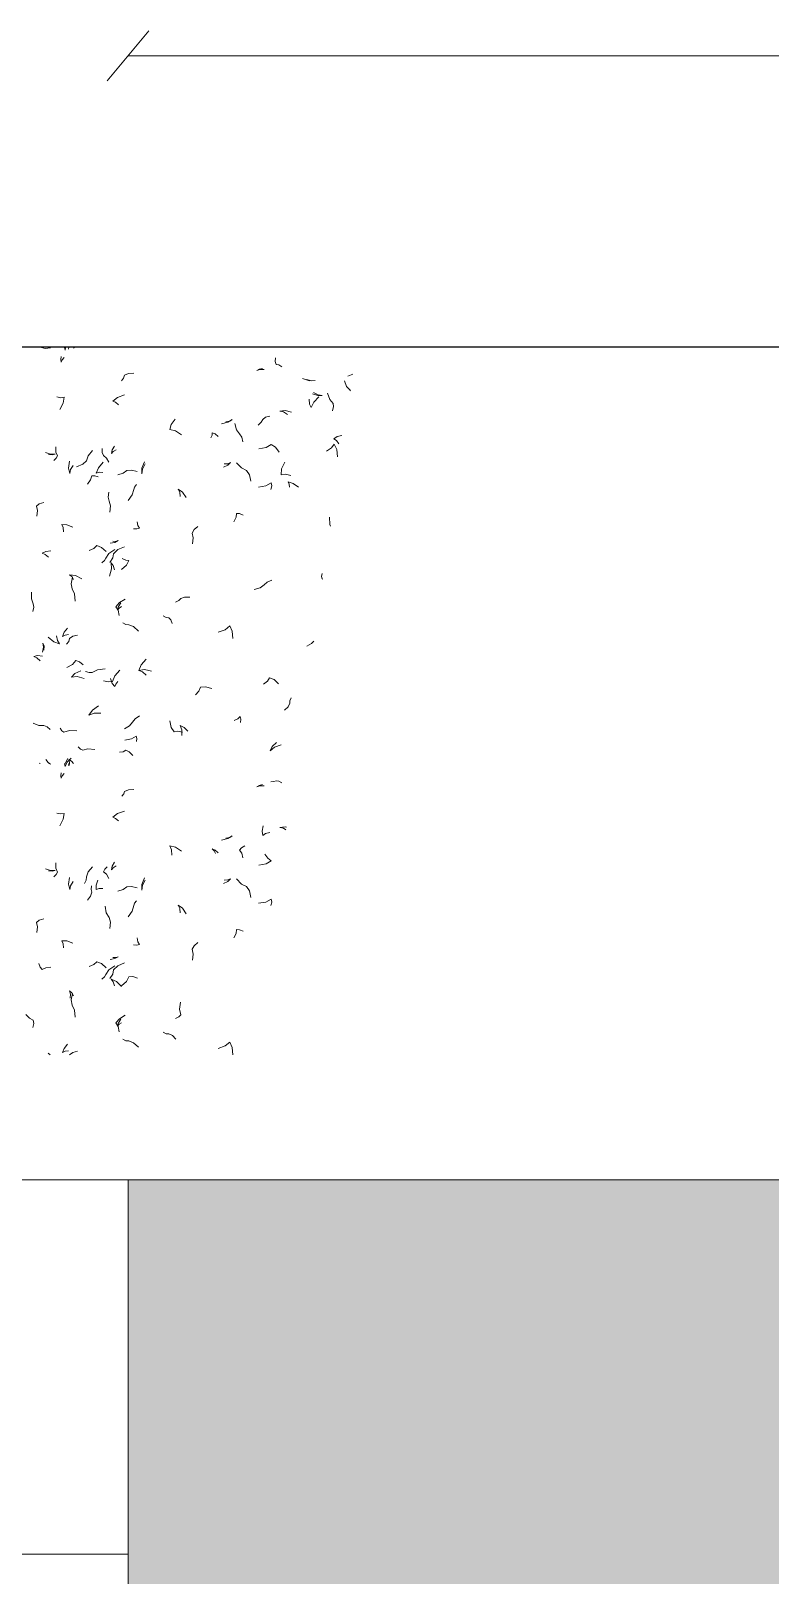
# Model space of a CAD drawing. Header units: metres. Extents: x 0 to 46.1, y -33.1 to 1.9.
# Drawn here: x 5.43 to 8.99, y -5.9 to 1.52 of the extents above; entities that cross this region are included whole.
import ezdxf

# ---------------------------------------------------------------- set-up
doc = ezdxf.new("R2010")
doc.units = ezdxf.units.M
doc.header["$LTSCALE"] = 0.02
doc.layers.add('AB_EXT_COUVRE', color=8, linetype='Continuous', lineweight=9)
for name, color, linetype, lineweight, true_color in [('CONTEXT', 7, 'Continuous', 13, 0x787878), ('DIM', 7, 'Continuous', 13, 0x000000), ('SEEN', 7, 'Continuous', 20, 0x000000), ('SITE', 7, 'Continuous', 25, 0x000000)]:
    doc.layers.add(name, color=color, linetype=linetype, lineweight=lineweight, true_color=true_color)
doc.layers.add('FILL_chambre', color=7, linetype='Continuous', true_color=0xf2e5d8)

msp = doc.modelspace()

# ---------------------------------------------------------------- hatches: boundary and pattern name
at = {"layer": 'FILL_chambre'}
msp.add_hatch(color=256, dxfattribs=at).paths.add_polyline_path([(38.3, -13), (38.3, -4), (5.9, -4), (5.9, -13), (38.3, -13)])

# ---------------------------------------------------------------- linework, layer by layer
at = {"layer": 'AB_EXT_COUVRE', "lineweight": 9, "true_color": 0x606060, "transparency": 33554585}
for points in [[(5.5271, -0.0035), (5.5026, -0.0062), (5.478, 0)], [(5.5271, -0.0035), (5.5195, 0)], [(5.598, -0.0144), (5.5948, 0)], [(5.598, -0.0144), (5.5995, 0)], [(5.6163, 0), (5.6142, -0.0094)], [(5.6378, 0), (5.6408, -0.0038)], [(5.5793, -0.0711), (5.5766, -0.0597), (5.5786, -0.0452)], [(5.5793, -0.0711), (5.5836, -0.06), (5.5936, -0.0488)], [(6.6113, -0.083), (6.6074, -0.069), (6.609, -0.0508)], [(5.8835, -0.1346), (5.8791, -0.1479), (5.868, -0.1615)], [(5.8835, -0.1346), (5.9021, -0.1262), (5.9277, -0.1246)], [(6.5187, -0.1124), (6.5301, -0.1053), (6.5466, -0.1019)], [(6.5187, -0.1124), (6.5342, -0.1069), (6.5548, -0.1073)], [(6.6113, -0.083), (6.6246, -0.0853), (6.6394, -0.0939)], [(6.9809, -0.13), (6.9564, -0.1388)], [(6.799, -0.1598), (6.7717, -0.1613), (6.7389, -0.151)], [(6.799, -0.1598), (6.7813, -0.1615), (6.7598, -0.1558)], [(6.8331, -0.2312), (6.8136, -0.2292), (6.7915, -0.2183)], [(6.8858, -0.2699), (6.8691, -0.2509), (6.8579, -0.2211)], [(6.966, -0.2051), (6.9507, -0.1884), (6.94, -0.162)], [(6.966, -0.2051), (6.9692, -0.2093)], [(5.5928, -0.2403), (5.5773, -0.2427), (5.5579, -0.2386)], [(5.5928, -0.2403), (5.5888, -0.2682), (5.5717, -0.2992)], [(5.8269, -0.2587), (5.849, -0.2408), (5.883, -0.2295)], [(5.8269, -0.2587), (5.8403, -0.2641), (5.8538, -0.2764)], [(6.7808, -0.2894), (6.7726, -0.273), (6.7703, -0.2501)], [(6.7808, -0.2894), (6.7922, -0.264), (6.8169, -0.2391)], [(6.8331, -0.2312), (6.8116, -0.2321), (6.7858, -0.2236)], [(6.8858, -0.2699), (6.8878, -0.2856), (6.8834, -0.305)], [(6.1011, -0.3959), (6.108, -0.3716), (6.1268, -0.346)], [(6.401, -0.3474), (6.3803, -0.3609), (6.3499, -0.3678)], [(6.401, -0.3474), (6.3886, -0.3553), (6.3704, -0.3592)], [(6.4365, -0.4165), (6.4217, -0.3966), (6.413, -0.3667)], [(6.5473, -0.3466), (6.5399, -0.3609), (6.5249, -0.3744)], [(6.5473, -0.3466), (6.5607, -0.3368), (6.5809, -0.3311)], [(6.6295, -0.3071), (6.6549, -0.3042), (6.6861, -0.3121)], [(6.6295, -0.3071), (6.6475, -0.3109), (6.6671, -0.3233)], [(6.1011, -0.3959), (6.1279, -0.4022), (6.1565, -0.4214)], [(6.3052, -0.4107), (6.3041, -0.4224), (6.2977, -0.4357)], [(6.3052, -0.4107), (6.3196, -0.4163), (6.334, -0.4291)], [(6.4365, -0.4165), (6.4463, -0.4317), (6.4512, -0.4539)], [(6.8897, -0.4394), (6.9052, -0.4295), (6.9279, -0.4247)], [(6.8897, -0.4394), (6.9024, -0.4485), (6.9133, -0.465)], [(5.5494, -0.5139), (5.5282, -0.5146), (5.503, -0.5062)], [(5.5494, -0.5139), (5.5358, -0.5175), (5.5182, -0.5158)], [(5.561, -0.5224), (5.5535, -0.5036), (5.5531, -0.4781)], [(5.7011, -0.5454), (5.7092, -0.5212), (5.7294, -0.4962)], [(5.7825, -0.5205), (5.7762, -0.5062), (5.7751, -0.4866)], [(5.821, -0.5111), (5.8241, -0.4938), (5.8354, -0.4749)], [(5.821, -0.5111), (5.8291, -0.5008), (5.8433, -0.4924)], [(6.5877, -0.4673), (6.5633, -0.4822), (6.528, -0.4889)], [(6.5877, -0.4673), (6.6081, -0.48), (6.6265, -0.5039)], [(6.8906, -0.4664), (6.8772, -0.4841), (6.8535, -0.4991)], [(6.8906, -0.4664), (6.9029, -0.4914), (6.9063, -0.5264)], [(5.561, -0.5224), (5.5554, -0.5337), (5.5438, -0.5446)], [(5.6202, -0.6062), (5.6144, -0.5807), (5.6188, -0.5481)], [(5.6202, -0.6062), (5.6237, -0.5879), (5.6359, -0.5678)], [(5.7011, -0.5454), (5.6822, -0.5627), (5.6522, -0.5748)], [(5.747, -0.6053), (5.7574, -0.5791), (5.7813, -0.5529)], [(5.7825, -0.5205), (5.7969, -0.5324), (5.8086, -0.5528)], [(5.8939, -0.593), (5.877, -0.6056), (5.8514, -0.613)], [(5.8939, -0.593), (5.9165, -0.5907), (5.9442, -0.5979)], [(5.9662, -0.6082), (5.967, -0.5813), (5.9799, -0.55)], [(5.9662, -0.6082), (5.9694, -0.5856), (5.9832, -0.5606)], [(6.3933, -0.5543), (6.3799, -0.5674), (6.3584, -0.5771)], [(6.3933, -0.5543), (6.3799, -0.5597), (6.3617, -0.5603)], [(6.4694, -0.5919), (6.4451, -0.5799), (6.4217, -0.5549)], [(6.4694, -0.5919), (6.4831, -0.6128), (6.4899, -0.6434)], [(6.6359, -0.613), (6.6381, -0.5845), (6.6533, -0.5519)], [(5.7261, -0.6178), (5.7205, -0.6371), (5.7055, -0.6574)], [(5.7261, -0.6178), (5.7399, -0.6174), (5.7565, -0.623)], [(5.747, -0.6053), (5.7606, -0.6008), (5.7787, -0.6015)], [(5.9273, -0.6832), (5.9314, -0.6717), (5.9412, -0.6599)], [(6.5883, -0.6523), (6.5628, -0.6664), (6.5267, -0.6718)], [(6.5883, -0.6523), (6.5905, -0.6659), (6.5871, -0.6829)], [(6.6359, -0.613), (6.657, -0.6101), (6.6832, -0.616)], [(6.6699, -0.6469), (6.6748, -0.6573), (6.6759, -0.6718)], [(6.6699, -0.6469), (6.6937, -0.6542), (6.7185, -0.6732)], [(5.8089, -0.7394), (5.8049, -0.7207), (5.8085, -0.6968)], [(5.8089, -0.7394), (5.8154, -0.7627), (5.8127, -0.793)], [(5.9273, -0.6832), (5.9206, -0.7092), (5.9013, -0.7369)], [(6.1415, -0.6813), (6.1486, -0.6967), (6.1502, -0.7179)], [(6.1415, -0.6813), (6.1621, -0.6958), (6.18, -0.7219)], [(5.4595, -0.764), (5.4736, -0.7529), (5.4951, -0.746)], [(5.4595, -0.764), (5.4651, -0.7851), (5.4625, -0.8125)], [(6.4218, -0.7982), (6.4199, -0.8171), (6.4093, -0.8386)], [(6.4218, -0.7982), (6.4364, -0.7989), (6.4531, -0.8062)], [(5.582, -0.8526), (5.5888, -0.8668), (5.5904, -0.8864)], [(5.582, -0.8526), (5.6065, -0.8529), (5.6351, -0.8639)], [(5.9545, -0.8692), (5.9421, -0.8731), (5.9258, -0.8723)], [(5.9545, -0.8692), (5.9468, -0.8566), (5.9432, -0.8383)], [(6.208, -0.8928), (6.2175, -0.8762), (6.2361, -0.8607)], [(6.8737, -0.8592), (6.8706, -0.8526), (6.8679, -0.8168)], [(5.7496, -0.9533), (5.7357, -0.9666), (5.7134, -0.976)], [(5.7496, -0.9533), (5.7721, -0.9617), (5.7949, -0.9816)], [(5.8528, -0.9289), (5.8366, -0.9378), (5.8136, -0.9412)], [(5.8528, -0.9289), (5.8415, -0.9329), (5.8264, -0.9326)], [(5.8301, -0.992), (5.8504, -0.9725), (5.8828, -0.9585)], [(6.208, -0.8928), (6.2134, -0.9157), (6.2096, -0.945)], [(5.4876, -0.99), (5.5046, -0.9815), (5.5284, -0.9789)], [(5.4876, -0.99), (5.5026, -0.9953), (5.518, -1.0082)], [(5.7937, -1.0136), (5.7874, -1.0252), (5.775, -1.0361)], [(5.7937, -1.0136), (5.8085, -0.9913), (5.8359, -0.9717)], [(5.8192, -1.0365), (5.8211, -1.0656), (5.8105, -1.1008)], [(5.8301, -0.992), (5.8264, -1.012), (5.8131, -1.034)], [(5.8192, -1.0365), (5.8293, -1.0493), (5.8356, -1.069)], [(5.9046, -1.0252), (5.8927, -1.0476), (5.8689, -1.0687)], [(5.9046, -1.0252), (5.8894, -1.0235), (5.8723, -1.0147)], [(5.6196, -1.0932), (5.6296, -1.102), (5.6374, -1.1167)], [(5.6196, -1.0932), (5.6473, -1.0964), (5.6786, -1.1123)], [(5.6323, -1.1609), (5.6275, -1.1364), (5.6326, -1.1053)], [(6.8322, -1.1127), (6.8305, -1.101), (6.8336, -1.0865)], [(6.8322, -1.1127), (6.8361, -1.1142)], [(5.4445, -1.2329), (5.4356, -1.2092), (5.4355, -1.1774)], [(5.6323, -1.1609), (5.6435, -1.1856), (5.6457, -1.2196)], [(6.5545, -1.1418), (6.535, -1.1564), (6.5055, -1.1649)], [(6.5545, -1.1418), (6.5689, -1.1288), (6.5916, -1.1198)], [(5.4445, -1.2329), (5.4472, -1.249), (5.4433, -1.2691)], [(5.8417, -1.2468), (5.8584, -1.2266), (5.887, -1.2102)], [(5.8417, -1.2468), (5.8526, -1.2641), (5.8579, -1.2892)], [(5.85, -1.2626), (5.8539, -1.2463), (5.8656, -1.2288)], [(5.85, -1.2626), (5.8569, -1.2535), (5.8691, -1.2457)], [(6.1536, -1.2071), (6.1438, -1.2176), (6.1277, -1.2256)], [(6.1536, -1.2071), (6.1721, -1.2005), (6.1968, -1.201)], [(5.9035, -1.3332), (5.8902, -1.3321), (5.8751, -1.325)], [(5.9035, -1.3332), (5.9271, -1.3424), (5.9509, -1.3638)], [(6.0968, -1.2997), (6.0839, -1.2985), (6.0693, -1.2914)], [(6.0968, -1.2997), (6.1063, -1.3102), (6.1129, -1.3268)], [(5.5706, -1.4246), (5.5441, -1.4153), (5.517, -1.3927)], [(5.5706, -1.4246), (5.5612, -1.4094), (5.5568, -1.3872)], [(5.5853, -1.3894), (5.5925, -1.3696), (5.6097, -1.3495)], [(5.5853, -1.3894), (5.5973, -1.3831), (5.6142, -1.3809)], [(5.6192, -1.3995), (5.6151, -1.4132), (5.6044, -1.4275)], [(5.6192, -1.3995), (5.6344, -1.3889), (5.6571, -1.3832)], [(6.3892, -1.3392), (6.3669, -1.3574), (6.3326, -1.369)], [(6.3892, -1.3392), (6.4013, -1.3647), (6.4042, -1.4001)], [(5.4469, -1.4862), (5.4654, -1.4813), (5.4892, -1.4838)], [(5.4913, -1.422), (5.4943, -1.4415), (5.4891, -1.4657)], [(5.4913, -1.422), (5.4965, -1.4366), (5.4961, -1.4561)], [(6.7924, -1.4118), (6.782, -1.4242), (6.7598, -1.4368)], [(5.4469, -1.4862), (5.4621, -1.4923), (5.4774, -1.5063)], [(5.649, -1.5052), (5.6331, -1.5242), (5.6061, -1.5396)], [(5.6278, -1.5848), (5.6448, -1.5677), (5.6725, -1.5552)], [(5.649, -1.5052), (5.6667, -1.5109), (5.6851, -1.5256)], [(5.7282, -1.5627), (5.7133, -1.5634), (5.6954, -1.5576)], [(5.7282, -1.5627), (5.7539, -1.5495), (5.7901, -1.5453)], [(5.8254, -1.6056), (5.8365, -1.5787), (5.8615, -1.5519)], [(5.9526, -1.5535), (5.9631, -1.5263), (5.9874, -1.4989)], [(5.9526, -1.5535), (5.9794, -1.5492), (6, -1.5534)], [(5.9526, -1.5535), (5.9698, -1.5604), (5.9871, -1.5761)], [(6, -1.5534), (6.0128, -1.556)], [(5.6278, -1.5848), (5.6555, -1.5822), (5.6892, -1.5913)], [(5.8254, -1.6056), (5.8061, -1.6085), (5.7821, -1.6034)], [(5.8367, -1.6306), (5.8241, -1.6154), (5.8158, -1.5921)], [(5.8367, -1.6306), (5.8408, -1.6183), (5.8511, -1.6057)], [(6.248, -1.6339), (6.273, -1.6317), (6.3033, -1.6402)], [(6.5805, -1.5885), (6.5702, -1.6044), (6.5509, -1.6185)], [(6.5805, -1.5885), (6.6017, -1.5972), (6.6227, -1.6168)], [(6.248, -1.6339), (6.2406, -1.6521), (6.2237, -1.6703)], [(6.677, -1.7104), (6.6777, -1.6986), (6.6837, -1.6851)], [(5.712, -1.7678), (5.7288, -1.7442), (5.7589, -1.7238)], [(5.712, -1.7678), (5.7367, -1.7587), (5.7697, -1.7589)], [(5.9216, -1.8008), (5.934, -1.7848), (5.9557, -1.7714)], [(6.4382, -1.7737), (6.4279, -1.7851), (6.4108, -1.794)], [(6.4382, -1.7737), (6.4418, -1.7868), (6.4403, -1.8039)], [(6.677, -1.7104), (6.6691, -1.7277), (6.6523, -1.7447)], [(5.4962, -1.818), (5.4722, -1.8179), (5.444, -1.807)], [(5.4962, -1.818), (5.5111, -1.8234), (5.5262, -1.8362)], [(5.5913, -1.8504), (5.5822, -1.8433), (5.5747, -1.8309)], [(5.5913, -1.8504), (5.6184, -1.8416), (5.6542, -1.8432)], [(5.9216, -1.8008), (5.9075, -1.8188), (5.8831, -1.8337)], [(6.121, -1.8485), (6.1076, -1.8265), (6.1015, -1.7946)], [(6.121, -1.8485), (6.139, -1.8455), (6.1614, -1.85)], [(6.1503, -1.8178), (6.1693, -1.8266), (6.1878, -1.8453)], [(6.1503, -1.8178), (6.1584, -1.8379), (6.1591, -1.865)], [(5.6822, -1.9357), (5.6712, -1.9308), (5.6605, -1.9202)], [(5.6822, -1.9357), (5.7077, -1.9291), (5.7407, -1.9327)], [(5.9393, -1.8684), (5.9171, -1.8817), (5.885, -1.8876)], [(5.9393, -1.8684), (5.9424, -1.8801), (5.9409, -1.8952)], [(6.5826, -1.9389), (6.593, -1.9183), (6.6142, -1.8985)], [(6.5826, -1.9389), (6.6034, -1.9216), (6.6356, -1.9104)], [(5.478, -2), (5.4726, -1.9986)], [(5.5221, -2), (5.5156, -1.9955), (5.5057, -1.9809)], [(5.5271, -2.0035), (5.5195, -2)], [(5.5271, -2.0035), (5.5221, -2)], [(5.598, -2.0144), (5.5948, -2)], [(5.598, -2.0144), (5.6048, -2)], [(5.5995, -2), (5.5999, -1.9964), (5.6101, -1.9761)], [(5.6048, -2), (5.6074, -1.9945), (5.6274, -1.9751)], [(5.6163, -2), (5.6142, -2.0094)], [(5.616, -1.9817), (5.6191, -1.9943), (5.6184, -2)], [(5.616, -1.9817), (5.6289, -1.9892), (5.6378, -2)], [(5.6184, -2), (5.6171, -2.0105)], [(5.8896, -1.9365), (5.8772, -1.9434), (5.8595, -1.9461)], [(5.8896, -1.9365), (5.9063, -1.9443), (5.9225, -1.961)], [(5.5793, -2.0711), (5.5766, -2.0597), (5.5786, -2.0452)], [(5.5793, -2.0711), (5.5836, -2.06), (5.5936, -2.0488)], [(5.8835, -2.1346), (5.8797, -2.146), (5.8701, -2.1578)], [(5.8835, -2.1346), (5.9021, -2.1262), (5.9277, -2.1246)], [(6.5187, -2.1124), (6.5301, -2.1053), (6.5466, -2.1019)], [(6.5187, -2.1124), (6.5342, -2.1069), (6.5548, -2.1073)], [(6.6113, -2.083), (6.6006, -2.0873), (6.5862, -2.0876)], [(6.6113, -2.083), (6.6246, -2.0853), (6.6394, -2.0939)], [(5.5928, -2.2403), (5.5773, -2.2427), (5.5579, -2.2386)], [(5.5928, -2.2403), (5.5888, -2.2682), (5.5717, -2.2992)], [(5.8269, -2.2587), (5.849, -2.2408), (5.883, -2.2295)], [(5.8269, -2.2587), (5.8403, -2.2641), (5.8538, -2.2764)], [(6.5473, -2.3466), (6.5439, -2.3258), (6.5491, -2.2997)], [(6.401, -2.3474), (6.3803, -2.3609), (6.3499, -2.3678)], [(6.401, -2.3474), (6.3886, -2.3553), (6.3704, -2.3592)], [(6.5473, -2.3466), (6.5607, -2.3368), (6.5809, -2.3311)], [(6.6295, -2.3071), (6.6549, -2.3042), (6.6609, -2.3057)], [(6.6295, -2.3071), (6.6475, -2.3109), (6.6591, -2.3182)], [(6.1011, -2.3959), (6.1279, -2.4022), (6.1565, -2.4214)], [(6.1011, -2.3959), (6.1095, -2.4144), (6.1111, -2.4399)], [(6.3052, -2.4107), (6.3196, -2.4163), (6.334, -2.4291)], [(6.3052, -2.4107), (6.3136, -2.4191), (6.3198, -2.4327)], [(6.4365, -2.4165), (6.4457, -2.4052), (6.4615, -2.396)], [(6.4365, -2.4165), (6.4463, -2.4317), (6.4512, -2.4539)], [(6.5877, -2.4673), (6.5715, -2.4558), (6.5575, -2.4351)], [(5.5494, -2.5139), (5.5282, -2.5146), (5.503, -2.5062)], [(5.5494, -2.5139), (5.5358, -2.5175), (5.5182, -2.5158)], [(5.561, -2.5224), (5.5554, -2.5337), (5.5438, -2.5446)], [(5.561, -2.5224), (5.5535, -2.5036), (5.5531, -2.4781)], [(5.7011, -2.5454), (5.7092, -2.5212), (5.7294, -2.4962)], [(5.7825, -2.5205), (5.7879, -2.5085), (5.7997, -2.4967)], [(5.7825, -2.5205), (5.7969, -2.5324), (5.8086, -2.5528)], [(5.821, -2.5111), (5.8241, -2.4938), (5.8354, -2.4749)], [(5.821, -2.5111), (5.8291, -2.5008), (5.8433, -2.4924)], [(6.5877, -2.4673), (6.5633, -2.4822), (6.528, -2.4889)], [(5.6202, -2.6062), (5.6144, -2.5807), (5.6188, -2.5481)], [(5.6202, -2.6062), (5.6237, -2.5879), (5.6359, -2.5678)], [(5.7011, -2.5454), (5.6994, -2.56), (5.691, -2.5765)], [(5.7261, -2.6178), (5.7227, -2.6049), (5.7245, -2.5881)], [(5.747, -2.6053), (5.7465, -2.5851), (5.7549, -2.5611)], [(5.8939, -2.593), (5.877, -2.6056), (5.8514, -2.613)], [(5.8939, -2.593), (5.9165, -2.5907), (5.9442, -2.5979)], [(5.9662, -2.6082), (5.967, -2.5813), (5.9799, -2.55)], [(5.9662, -2.6082), (5.9694, -2.5856), (5.9832, -2.5606)], [(6.3933, -2.5543), (6.3799, -2.5674), (6.3584, -2.5771)], [(6.3933, -2.5543), (6.3799, -2.5597), (6.3617, -2.5603)], [(6.4694, -2.5919), (6.4451, -2.5799), (6.4217, -2.5549)], [(6.4694, -2.5919), (6.4831, -2.6128), (6.4899, -2.6434)], [(5.7261, -2.6178), (5.7205, -2.6371), (5.7055, -2.6574)], [(5.747, -2.6053), (5.7606, -2.6008), (5.7787, -2.6015)], [(5.9273, -2.6832), (5.9314, -2.6717), (5.9412, -2.6599)], [(6.5883, -2.6523), (6.5628, -2.6664), (6.5267, -2.6718)], [(6.5883, -2.6523), (6.5905, -2.6659), (6.5871, -2.6829)], [(5.8089, -2.7394), (5.7955, -2.7174), (5.7895, -2.6856)], [(5.8089, -2.7394), (5.8154, -2.7627), (5.8127, -2.793)], [(5.9273, -2.6832), (5.9206, -2.7092), (5.9013, -2.7369)], [(6.1415, -2.6813), (6.1486, -2.6967), (6.1502, -2.7179)], [(6.1415, -2.6813), (6.1621, -2.6958), (6.18, -2.7219)], [(5.4595, -2.764), (5.4736, -2.7529), (5.4951, -2.746)], [(5.4595, -2.764), (5.4651, -2.7851), (5.4625, -2.8125)], [(6.4218, -2.7982), (6.4199, -2.8171), (6.4093, -2.8386)], [(6.4218, -2.7982), (6.4364, -2.7989), (6.4531, -2.8062)], [(5.582, -2.8526), (5.5888, -2.8668), (5.5904, -2.8864)], [(5.582, -2.8526), (5.6065, -2.8529), (5.6351, -2.8639)], [(5.9545, -2.8692), (5.9421, -2.8731), (5.9258, -2.8723)], [(5.9545, -2.8692), (5.9468, -2.8566), (5.9432, -2.8383)], [(6.208, -2.8928), (6.2175, -2.8762), (6.2361, -2.8607)], [(6.208, -2.8928), (6.2134, -2.9157), (6.2096, -2.945)], [(5.4876, -2.99), (5.4779, -2.9788), (5.4714, -2.9613)], [(5.7496, -2.9533), (5.7357, -2.9666), (5.7134, -2.976)], [(5.7496, -2.9533), (5.7721, -2.9617), (5.7949, -2.9816)], [(5.8528, -2.9289), (5.8366, -2.9378), (5.8136, -2.9412)], [(5.8528, -2.9289), (5.8415, -2.9329), (5.8264, -2.9326)], [(5.8301, -2.992), (5.8504, -2.9725), (5.8828, -2.9585)], [(5.4876, -2.99), (5.5046, -2.9815), (5.5284, -2.9789)], [(5.7937, -3.0136), (5.7874, -3.0252), (5.775, -3.0361)], [(5.7937, -3.0136), (5.8085, -2.9913), (5.8359, -2.9717)], [(5.8301, -2.992), (5.8264, -3.012), (5.8131, -3.034)], [(5.8192, -3.0365), (5.8293, -3.0493), (5.8356, -3.069)], [(5.8192, -3.0365), (5.8444, -3.0478), (5.8691, -3.0722)], [(5.9046, -3.0252), (5.8927, -3.0476), (5.8689, -3.0687)], [(5.9046, -3.0252), (5.9235, -3.0243), (5.9461, -3.0314)], [(5.6196, -3.0932), (5.624, -3.1082), (5.6227, -3.1278)], [(5.6196, -3.0932), (5.6296, -3.102), (5.6374, -3.1167)], [(5.6323, -3.1609), (5.6275, -3.1364), (5.6326, -3.1053)], [(5.6323, -3.1609), (5.6435, -3.1856), (5.6457, -3.2196)], [(6.1536, -3.2071), (6.148, -3.1808), (6.1529, -3.1474)], [(5.4445, -3.2329), (5.4263, -3.2244), (5.4087, -3.2064)], [(5.4445, -3.2329), (5.4472, -3.249), (5.4433, -3.2691)], [(5.8417, -3.2468), (5.8584, -3.2266), (5.887, -3.2102)], [(5.8417, -3.2468), (5.8526, -3.2641), (5.8579, -3.2892)], [(5.85, -3.2626), (5.8539, -3.2463), (5.8656, -3.2288)], [(5.85, -3.2626), (5.8569, -3.2535), (5.8691, -3.2457)], [(6.1536, -3.2071), (6.1438, -3.2176), (6.1277, -3.2256)], [(5.9035, -3.3332), (5.8902, -3.3321), (5.8751, -3.325)], [(5.9035, -3.3332), (5.9271, -3.3424), (5.9509, -3.3638)], [(6.0968, -3.2997), (6.0839, -3.2985), (6.0693, -3.2914)], [(6.0968, -3.2997), (6.1134, -3.3077), (6.1293, -3.3245)], [(5.5257, -3.4), (5.517, -3.3927)], [(5.5853, -3.3894), (5.5925, -3.3696), (5.6097, -3.3495)], [(5.5853, -3.3894), (5.5973, -3.3831), (5.6142, -3.3809)], [(5.6192, -3.3995), (5.619, -3.4)], [(5.6192, -3.3995), (5.6344, -3.3889), (5.6571, -3.3832)], [(6.3892, -3.3392), (6.3669, -3.3574), (6.3326, -3.369)], [(6.3892, -3.3392), (6.4013, -3.3647), (6.4042, -3.4)]]:
    msp.add_lwpolyline(points, dxfattribs=at)
at = {"layer": 'CONTEXT'}
msp.add_lwpolyline([(5.9, -5.8), (1.1294, -5.8), (0.7789, -4), (5.9, -4), (5.9, -5.8)], close=True, dxfattribs=at)
at = {"layer": 'DIM'}
for p, q in [((5.8, 1.28), (6, 1.52)), ((5.9, 1.4), (38.3, 1.4))]:
    msp.add_line(p, q, dxfattribs=at)
at = {"layer": 'SEEN'}
msp.add_lwpolyline([(38.3, -13), (38.3, -4), (5.9, -4), (5.9, -13), (38.3, -13)], close=True, dxfattribs=at)
at = {"layer": 'SITE'}
msp.add_lwpolyline([(0, 0), (6.0974, -31.3132), (45.3602, -23.6679), (40.7508, 0), (0, 0)], close=True, dxfattribs=at)

doc.saveas('drawing.dxf')
